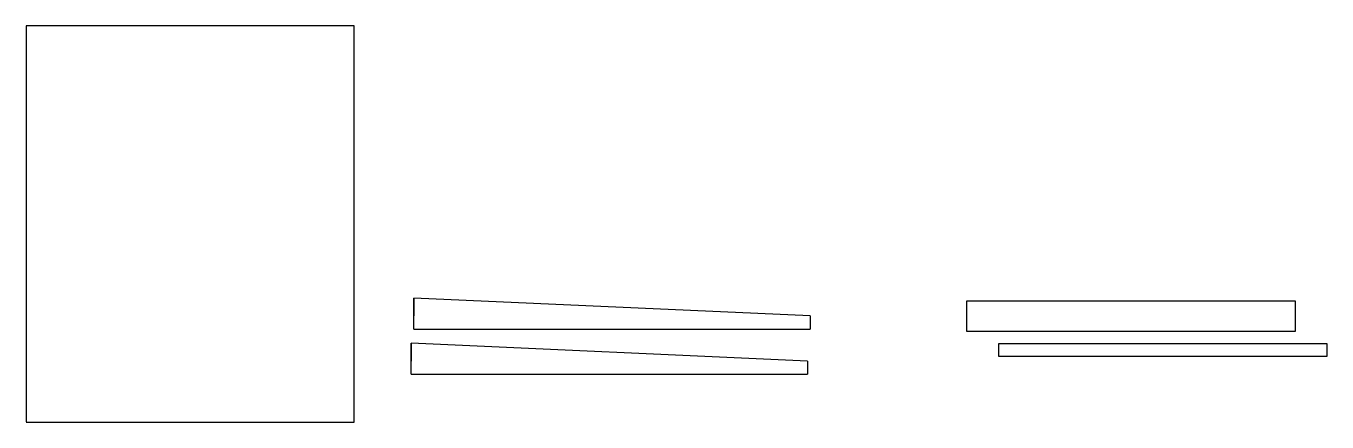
# Model space of a CAD drawing. Header units: millimetres. Extents: x -1276 to 1832, y -1676 to -667.
# Drawn here: x 881 to 1832, y -975 to -685 of the extents above; entities that cross this region are included whole.
import ezdxf

# ---------------------------------------------------------------- set-up
doc = ezdxf.new("R2010")
doc.units = ezdxf.units.MM
doc.header["$MEASUREMENT"] = 0
doc.layers.add('Top-face', color=7, linetype='Continuous')

msp = doc.modelspace()

# ---------------------------------------------------------------- linework, layer by layer
at = {"layer": 'Top-face'}
for p, q in [((1120.875, -685.12662), (880.875, -685.12662)), ((880.875, -685.12662), (880.875, -974.8899)), ((1120.875, -975.12662), (1120.875, -685.12662)), ((1164.32148, -907.02687), (1164.32148, -884.42687)), ((1164.32148, -884.42687), (1164.32148, -897.42687)), ((1454.02995, -897.42687), (1164.32148, -884.42687)), ((1568.60344, -886.27825), (1808.60344, -886.27825)), ((1568.60344, -908.87825), (1568.60344, -886.27825)), ((1808.60344, -886.27825), (1808.60344, -908.87825)), ((1454.02995, -897.42687), (1454.02995, -907.02687)), ((1164.32148, -907.02687), (1454.02995, -907.02687)), ((1808.60344, -908.87825), (1568.60344, -908.87825)), ((1162.43358, -940.08243), (1162.43358, -917.48243)), ((1162.43358, -917.48243), (1162.43358, -930.48243)), ((1452.14206, -930.48243), (1162.43358, -917.48243)), ((1591.93917, -917.6351), (1831.93917, -917.6351)), ((1591.93917, -927.2351), (1591.93917, -917.6351)), ((1831.93917, -917.6351), (1831.93917, -927.2351)), ((1452.14206, -930.48243), (1452.14206, -940.08243)), ((1831.93917, -927.2351), (1591.93917, -927.2351)), ((1162.43358, -940.08243), (1452.14206, -940.08243)), ((880.875, -975.12662), (1120.875, -975.12662))]:
    msp.add_line(p, q, dxfattribs=at)

doc.saveas('drawing.dxf')
